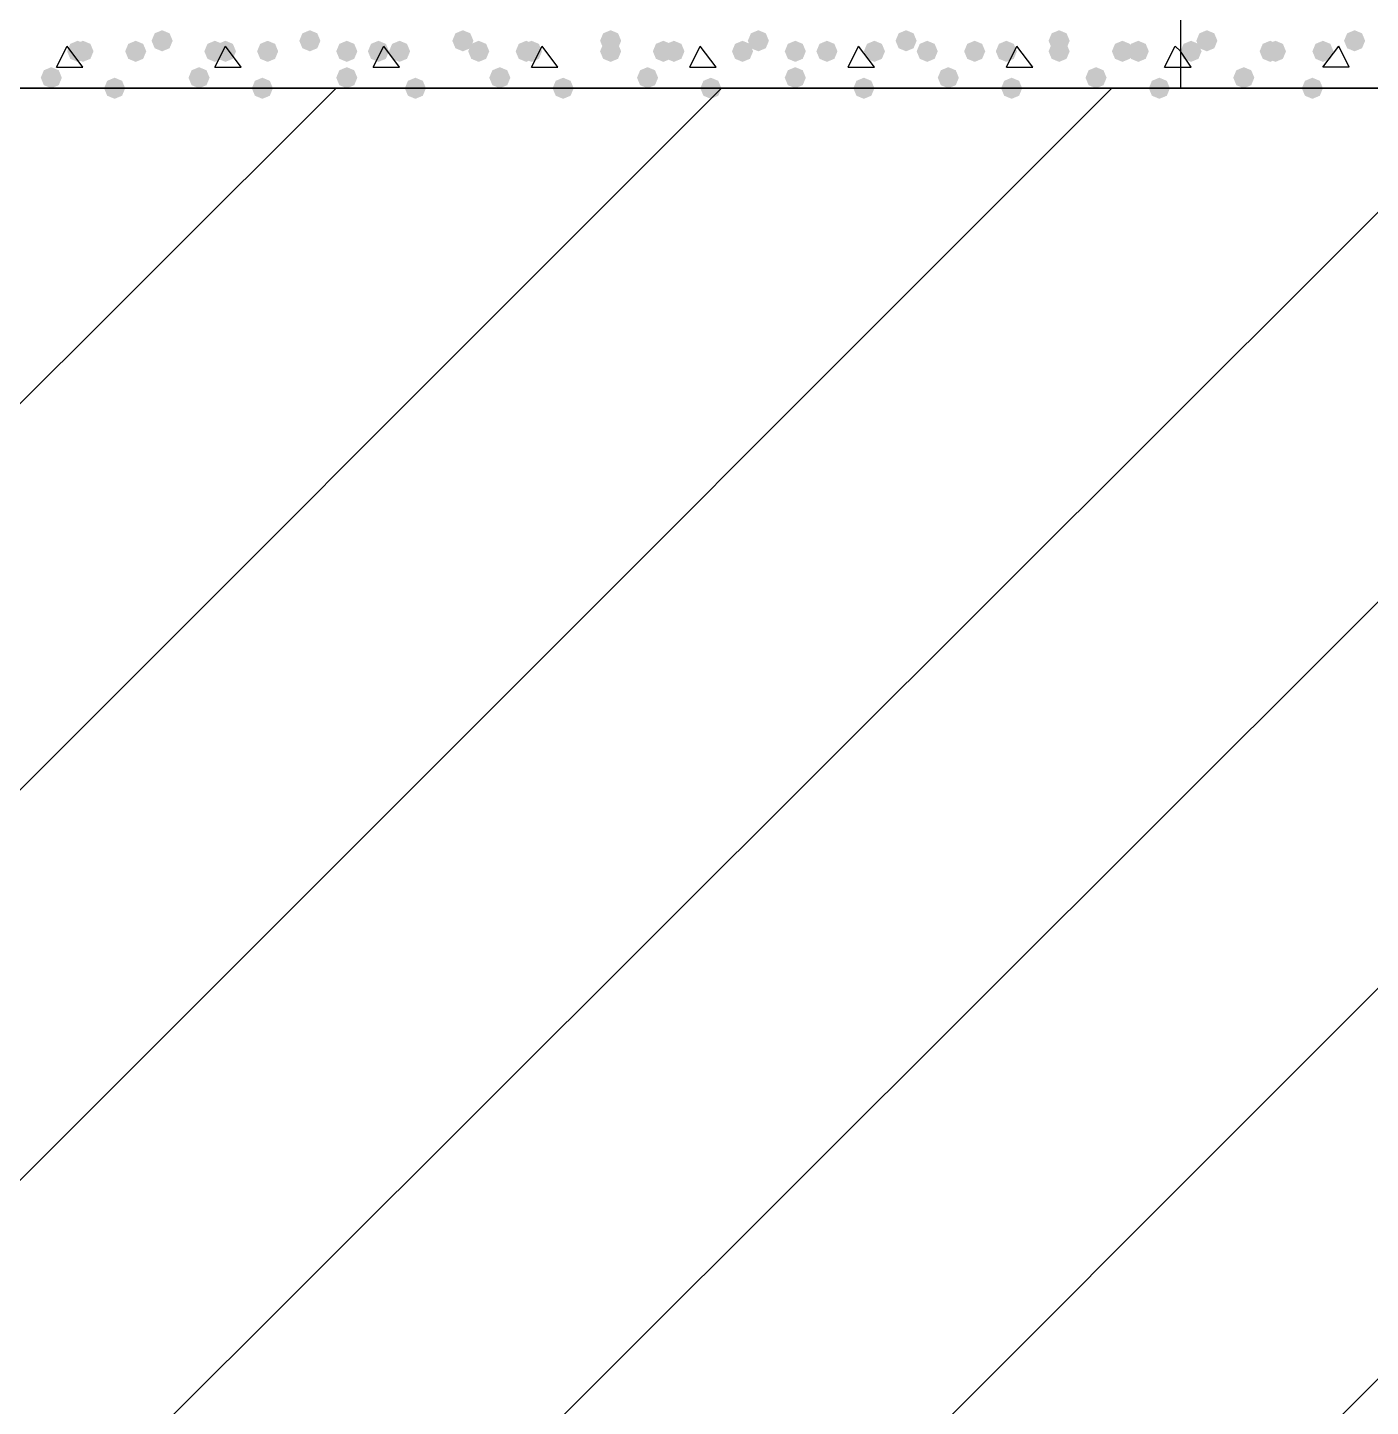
# Model space of a CAD drawing. Header units: millimetres. Extents: x 0 to 420, y 0 to 297.
# Drawn here: x 78.63 to 89.41, y 188.56 to 199.62 of the extents above; entities that cross this region are included whole.
import ezdxf

# ---------------------------------------------------------------- set-up
doc = ezdxf.new("R2010")
doc.units = ezdxf.units.MM
doc.layers.get('0').update_dxf_attribs({"linetype": 'CONTINUOUS'})

msp = doc.modelspace()

# ---------------------------------------------------------------- hatches: boundary and pattern name
at = {"true_color": 0x000008}
for points in [[(79.121, 199.432333), (79.096129, 199.372537), (79.036333, 199.347667), (78.976537, 199.372537), (78.951667, 199.432333), (78.976537, 199.492129), (79.036333, 199.517), (79.096129, 199.492129)], [(79.163333, 199.432333), (79.138463, 199.372537), (79.078667, 199.347667), (79.018871, 199.372537), (78.994, 199.432333), (79.018871, 199.492129), (79.078667, 199.517), (79.138462, 199.492129)], [(79.586667, 199.432333), (79.561796, 199.372537), (79.502, 199.347667), (79.442204, 199.372537), (79.417333, 199.432333), (79.442204, 199.492129), (79.502, 199.517), (79.561796, 199.492129)], [(79.798333, 199.517), (79.773463, 199.457204), (79.713667, 199.432333), (79.653871, 199.457204), (79.629, 199.517), (79.653871, 199.576796), (79.713667, 199.601667), (79.773462, 199.576796)], [(80.221667, 199.432333), (80.196796, 199.372537), (80.137, 199.347667), (80.077204, 199.372537), (80.052333, 199.432333), (80.077204, 199.492129), (80.137, 199.517), (80.196796, 199.492129)], [(80.306333, 199.432333), (80.281463, 199.372537), (80.221667, 199.347667), (80.161871, 199.372537), (80.137, 199.432333), (80.161871, 199.492129), (80.221667, 199.517), (80.281462, 199.492129)], [(80.645, 199.432333), (80.620129, 199.372537), (80.560333, 199.347667), (80.500538, 199.372537), (80.475667, 199.432333), (80.500537, 199.492129), (80.560333, 199.517), (80.620129, 199.492129)], [(80.983667, 199.517), (80.958796, 199.457204), (80.899, 199.432333), (80.839204, 199.457204), (80.814333, 199.517), (80.839204, 199.576796), (80.899, 199.601667), (80.958796, 199.576796)], [(81.28, 199.432333), (81.255129, 199.372537), (81.195333, 199.347667), (81.135538, 199.372537), (81.110667, 199.432333), (81.135537, 199.492129), (81.195333, 199.517), (81.255129, 199.492129)], [(81.534, 199.432333), (81.509129, 199.372537), (81.449333, 199.347667), (81.389538, 199.372537), (81.364667, 199.432333), (81.389537, 199.492129), (81.449333, 199.517), (81.509129, 199.492129)], [(81.703333, 199.432333), (81.678463, 199.372537), (81.618667, 199.347667), (81.558871, 199.372537), (81.534, 199.432333), (81.558871, 199.492129), (81.618667, 199.517), (81.678462, 199.492129)], [(82.211333, 199.517), (82.186462, 199.457204), (82.126667, 199.432333), (82.066871, 199.457204), (82.042, 199.517), (82.066871, 199.576796), (82.126667, 199.601667), (82.186462, 199.576796)], [(82.338333, 199.432333), (82.313463, 199.372537), (82.253667, 199.347667), (82.193871, 199.372537), (82.169, 199.432333), (82.193871, 199.492129), (82.253667, 199.517), (82.313462, 199.492129)], [(82.719333, 199.432333), (82.694462, 199.372537), (82.634667, 199.347667), (82.574871, 199.372537), (82.55, 199.432333), (82.574871, 199.492129), (82.634667, 199.517), (82.694462, 199.492129)], [(82.761667, 199.432333), (82.736796, 199.372537), (82.677, 199.347667), (82.617204, 199.372537), (82.592333, 199.432333), (82.617204, 199.492129), (82.677, 199.517), (82.736796, 199.492129)], [(83.396667, 199.517), (83.371796, 199.457204), (83.312, 199.432333), (83.252204, 199.457204), (83.227333, 199.517), (83.252204, 199.576796), (83.312, 199.601667), (83.371796, 199.576796)], [(83.396667, 199.432333), (83.371796, 199.372537), (83.312, 199.347667), (83.252204, 199.372537), (83.227333, 199.432333), (83.252204, 199.492129), (83.312, 199.517), (83.371796, 199.492129)], [(83.82, 199.432333), (83.795129, 199.372537), (83.735333, 199.347667), (83.675538, 199.372537), (83.650667, 199.432333), (83.675537, 199.492129), (83.735333, 199.517), (83.795129, 199.492129)], [(83.904667, 199.432333), (83.879796, 199.372537), (83.82, 199.347667), (83.760204, 199.372537), (83.735333, 199.432333), (83.760204, 199.492129), (83.82, 199.517), (83.879796, 199.492129)], [(84.455, 199.432333), (84.430129, 199.372537), (84.370333, 199.347667), (84.310538, 199.372537), (84.285667, 199.432333), (84.310537, 199.492129), (84.370333, 199.517), (84.430129, 199.492129)], [(84.582, 199.517), (84.557129, 199.457204), (84.497333, 199.432333), (84.437538, 199.457204), (84.412667, 199.517), (84.437537, 199.576796), (84.497333, 199.601667), (84.557129, 199.576796)], [(84.878333, 199.432333), (84.853463, 199.372537), (84.793667, 199.347667), (84.733871, 199.372537), (84.709, 199.432333), (84.733871, 199.492129), (84.793667, 199.517), (84.853462, 199.492129)], [(85.132333, 199.432333), (85.107463, 199.372537), (85.047667, 199.347667), (84.987871, 199.372537), (84.963, 199.432333), (84.987871, 199.492129), (85.047667, 199.517), (85.107462, 199.492129)], [(85.513333, 199.432333), (85.488463, 199.372537), (85.428667, 199.347667), (85.368871, 199.372537), (85.344, 199.432333), (85.368871, 199.492129), (85.428667, 199.517), (85.488462, 199.492129)], [(85.767333, 199.517), (85.742463, 199.457204), (85.682667, 199.432333), (85.622871, 199.457204), (85.598, 199.517), (85.622871, 199.576796), (85.682667, 199.601667), (85.742462, 199.576796)], [(85.936667, 199.432333), (85.911796, 199.372537), (85.852, 199.347667), (85.792204, 199.372537), (85.767333, 199.432333), (85.792204, 199.492129), (85.852, 199.517), (85.911796, 199.492129)], [(86.317667, 199.432333), (86.292796, 199.372537), (86.233, 199.347667), (86.173204, 199.372537), (86.148333, 199.432333), (86.173204, 199.492129), (86.233, 199.517), (86.292796, 199.492129)], [(86.571667, 199.432333), (86.546796, 199.372537), (86.487, 199.347667), (86.427204, 199.372537), (86.402333, 199.432333), (86.427204, 199.492129), (86.487, 199.517), (86.546796, 199.492129)], [(86.995, 199.517), (86.970129, 199.457204), (86.910333, 199.432333), (86.850538, 199.457204), (86.825667, 199.517), (86.850537, 199.576796), (86.910333, 199.601667), (86.970129, 199.576796)], [(86.995, 199.432333), (86.970129, 199.372537), (86.910333, 199.347667), (86.850538, 199.372537), (86.825667, 199.432333), (86.850537, 199.492129), (86.910333, 199.517), (86.970129, 199.492129)], [(87.503, 199.432333), (87.478129, 199.372537), (87.418333, 199.347667), (87.358537, 199.372537), (87.333667, 199.432333), (87.358537, 199.492129), (87.418333, 199.517), (87.478129, 199.492129)], [(87.63, 199.432333), (87.605129, 199.372537), (87.545333, 199.347667), (87.485538, 199.372537), (87.460667, 199.432333), (87.485537, 199.492129), (87.545333, 199.517), (87.605129, 199.492129)], [(78.909333, 199.220667), (78.884462, 199.160871), (78.824667, 199.136), (78.764871, 199.160871), (78.74, 199.220667), (78.764871, 199.280462), (78.824667, 199.305333), (78.884462, 199.280463)], [(80.094667, 199.220667), (80.069796, 199.160871), (80.01, 199.136), (79.950204, 199.160871), (79.925333, 199.220667), (79.950204, 199.280462), (80.01, 199.305333), (80.069796, 199.280463)], [(81.28, 199.220667), (81.255129, 199.160871), (81.195333, 199.136), (81.135538, 199.160871), (81.110667, 199.220667), (81.135537, 199.280462), (81.195333, 199.305333), (81.255129, 199.280463)], [(82.507667, 199.220667), (82.482796, 199.160871), (82.423, 199.136), (82.363204, 199.160871), (82.338333, 199.220667), (82.363204, 199.280462), (82.423, 199.305333), (82.482796, 199.280463)], [(83.693, 199.220667), (83.668129, 199.160871), (83.608333, 199.136), (83.548537, 199.160871), (83.523667, 199.220667), (83.548537, 199.280462), (83.608333, 199.305333), (83.668129, 199.280463)], [(84.878333, 199.220667), (84.853463, 199.160871), (84.793667, 199.136), (84.733871, 199.160871), (84.709, 199.220667), (84.733871, 199.280462), (84.793667, 199.305333), (84.853462, 199.280463)], [(86.106, 199.220667), (86.081129, 199.160871), (86.021333, 199.136), (85.961537, 199.160871), (85.936667, 199.220667), (85.961537, 199.280462), (86.021333, 199.305333), (86.081129, 199.280463)], [(87.291333, 199.220667), (87.266463, 199.160871), (87.206667, 199.136), (87.146871, 199.160871), (87.122, 199.220667), (87.146871, 199.280462), (87.206667, 199.305333), (87.266462, 199.280463)], [(79.417333, 199.136), (79.392463, 199.076204), (79.332667, 199.051333), (79.272871, 199.076204), (79.248, 199.136), (79.272871, 199.195796), (79.332667, 199.220667), (79.392462, 199.195796)], [(80.602667, 199.136), (80.577796, 199.076204), (80.518, 199.051333), (80.458204, 199.076204), (80.433333, 199.136), (80.458204, 199.195796), (80.518, 199.220667), (80.577796, 199.195796)], [(81.830333, 199.136), (81.805463, 199.076204), (81.745667, 199.051333), (81.685871, 199.076204), (81.661, 199.136), (81.685871, 199.195796), (81.745667, 199.220667), (81.805462, 199.195796)], [(83.015667, 199.136), (82.990796, 199.076204), (82.931, 199.051333), (82.871204, 199.076204), (82.846333, 199.136), (82.871204, 199.195796), (82.931, 199.220667), (82.990796, 199.195796)], [(84.201, 199.136), (84.176129, 199.076204), (84.116333, 199.051333), (84.056537, 199.076204), (84.031667, 199.136), (84.056537, 199.195796), (84.116333, 199.220667), (84.176129, 199.195796)], [(85.428667, 199.136), (85.403796, 199.076204), (85.344, 199.051333), (85.284204, 199.076204), (85.259333, 199.136), (85.284204, 199.195796), (85.344, 199.220667), (85.403796, 199.195796)], [(86.614, 199.136), (86.589129, 199.076204), (86.529333, 199.051333), (86.469538, 199.076204), (86.444667, 199.136), (86.469537, 199.195796), (86.529333, 199.220667), (86.589129, 199.195796)], [(87.799333, 199.136), (87.774462, 199.076204), (87.714667, 199.051333), (87.654871, 199.076204), (87.63, 199.136), (87.654871, 199.195796), (87.714667, 199.220667), (87.774462, 199.195796)]]:
    msp.add_hatch(color=0, dxfattribs=at).paths.add_polyline_path(points, flags=0)
at = {"true_color": 0x000007}
for points in [[(88.053333, 199.432333), (88.028463, 199.372537), (87.968667, 199.347667), (87.908871, 199.372537), (87.884, 199.432333), (87.908871, 199.492129), (87.968667, 199.517), (88.028462, 199.492129)], [(88.180333, 199.517), (88.155463, 199.457204), (88.095667, 199.432333), (88.035871, 199.457204), (88.011, 199.517), (88.035871, 199.576796), (88.095667, 199.601667), (88.155462, 199.576796)], [(88.688333, 199.432333), (88.663463, 199.372537), (88.603667, 199.347667), (88.543871, 199.372537), (88.519, 199.432333), (88.543871, 199.492129), (88.603667, 199.517), (88.663462, 199.492129)], [(88.730667, 199.432333), (88.705796, 199.372537), (88.646, 199.347667), (88.586204, 199.372537), (88.561333, 199.432333), (88.586204, 199.492129), (88.646, 199.517), (88.705796, 199.492129)], [(89.111667, 199.432333), (89.086796, 199.372537), (89.027, 199.347667), (88.967204, 199.372537), (88.942333, 199.432333), (88.967204, 199.492129), (89.027, 199.517), (89.086796, 199.492129)], [(89.365667, 199.517), (89.340796, 199.457204), (89.281, 199.432333), (89.221204, 199.457204), (89.196333, 199.517), (89.221204, 199.576796), (89.281, 199.601667), (89.340796, 199.576796)], [(88.476667, 199.220667), (88.451796, 199.160871), (88.392, 199.136), (88.332204, 199.160871), (88.307333, 199.220667), (88.332204, 199.280462), (88.392, 199.305333), (88.451796, 199.280463)], [(89.027, 199.136), (89.002129, 199.076204), (88.942333, 199.051333), (88.882538, 199.076204), (88.857667, 199.136), (88.882537, 199.195796), (88.942333, 199.220667), (89.002129, 199.195796)]]:
    msp.add_hatch(color=0, dxfattribs=at).paths.add_polyline_path(points, flags=0)

# ---------------------------------------------------------------- linework, layer by layer
at = {"color": 0, "true_color": 0x0000fd}
msp.add_lwpolyline([(33.528, 180.086), (377.486333, 180.086), (377.486333, 199.136), (215.053333, 199.136), (215.053333, 220.345), (195.961, 220.345), (195.961, 199.136), (33.528, 199.136)], close=True, dxfattribs=at)
at = {"color": 0, "true_color": 0x000007}
for points in [[(33.528002, 199.135999), (195.961001, 199.135999), (195.961001, 220.344999), (215.053334, 220.344999), (215.053334, 199.135999), (377.486334, 199.135999), (377.486334, 180.085999), (33.528002, 180.085999)], [(87.884, 201.252667), (87.884, 199.136), (90.000667, 199.136), (90.000667, 201.252667)]]:
    msp.add_lwpolyline(points, close=True, dxfattribs=at)
at = {"color": 0, "true_color": 0x000008}
for points in [[(78.867, 199.305333), (78.951667, 199.474667)], [(79.078667, 199.305333), (78.951667, 199.474667)], [(80.137, 199.305333), (80.221667, 199.474667)], [(80.348667, 199.305333), (80.221667, 199.474667)], [(81.407, 199.305333), (81.491667, 199.474667)], [(81.618667, 199.305333), (81.491667, 199.474667)], [(82.677, 199.305333), (82.761667, 199.474667)], [(82.888667, 199.305333), (82.761667, 199.474667)], [(83.947, 199.305333), (84.031667, 199.474667)], [(84.158667, 199.305333), (84.031667, 199.474667)], [(85.217, 199.305333), (85.301667, 199.474667)], [(85.428667, 199.305333), (85.301667, 199.474667)], [(86.487, 199.305333), (86.571667, 199.474667)], [(86.698667, 199.305333), (86.571667, 199.474667)], [(87.757, 199.305333), (87.841667, 199.474667)], [(87.884, 199.432333), (87.841667, 199.474667)], [(78.867, 199.305333), (79.078667, 199.305333)], [(80.137, 199.305333), (80.348667, 199.305333)], [(81.407, 199.305333), (81.618667, 199.305333)], [(82.677, 199.305333), (82.888667, 199.305333)], [(83.947, 199.305333), (84.158667, 199.305333)], [(85.217, 199.305333), (85.428667, 199.305333)], [(86.487, 199.305333), (86.698667, 199.305333)], [(87.757, 199.305333), (87.884, 199.305333)]]:
    msp.add_lwpolyline(points, dxfattribs=at)
at = {"color": 0, "true_color": 0x000007}
for points in [[(87.968667, 199.305333), (87.884, 199.432333)], [(89.238667, 199.305333), (89.027, 199.305333), (89.154, 199.474667)], [(89.238667, 199.305333), (89.154, 199.474667)], [(87.884, 199.305333), (87.968667, 199.305333)], [(68.834, 199.136), (87.884, 199.136)]]:
    msp.add_lwpolyline(points, dxfattribs=at)
at = {"color": 0, "true_color": 0x000002}
for points in [[(62.018333, 180.086), (81.110667, 199.136)], [(65.151, 180.086), (84.201, 199.136)], [(68.283667, 180.086), (87.333667, 199.136)], [(71.374, 180.086), (90.466333, 199.136)], [(74.506667, 180.086), (93.599, 199.136)], [(77.639333, 180.086), (96.689333, 199.136)], [(80.772, 180.086), (99.822, 199.136)]]:
    msp.add_lwpolyline(points, dxfattribs=at)

doc.saveas('drawing.dxf')
